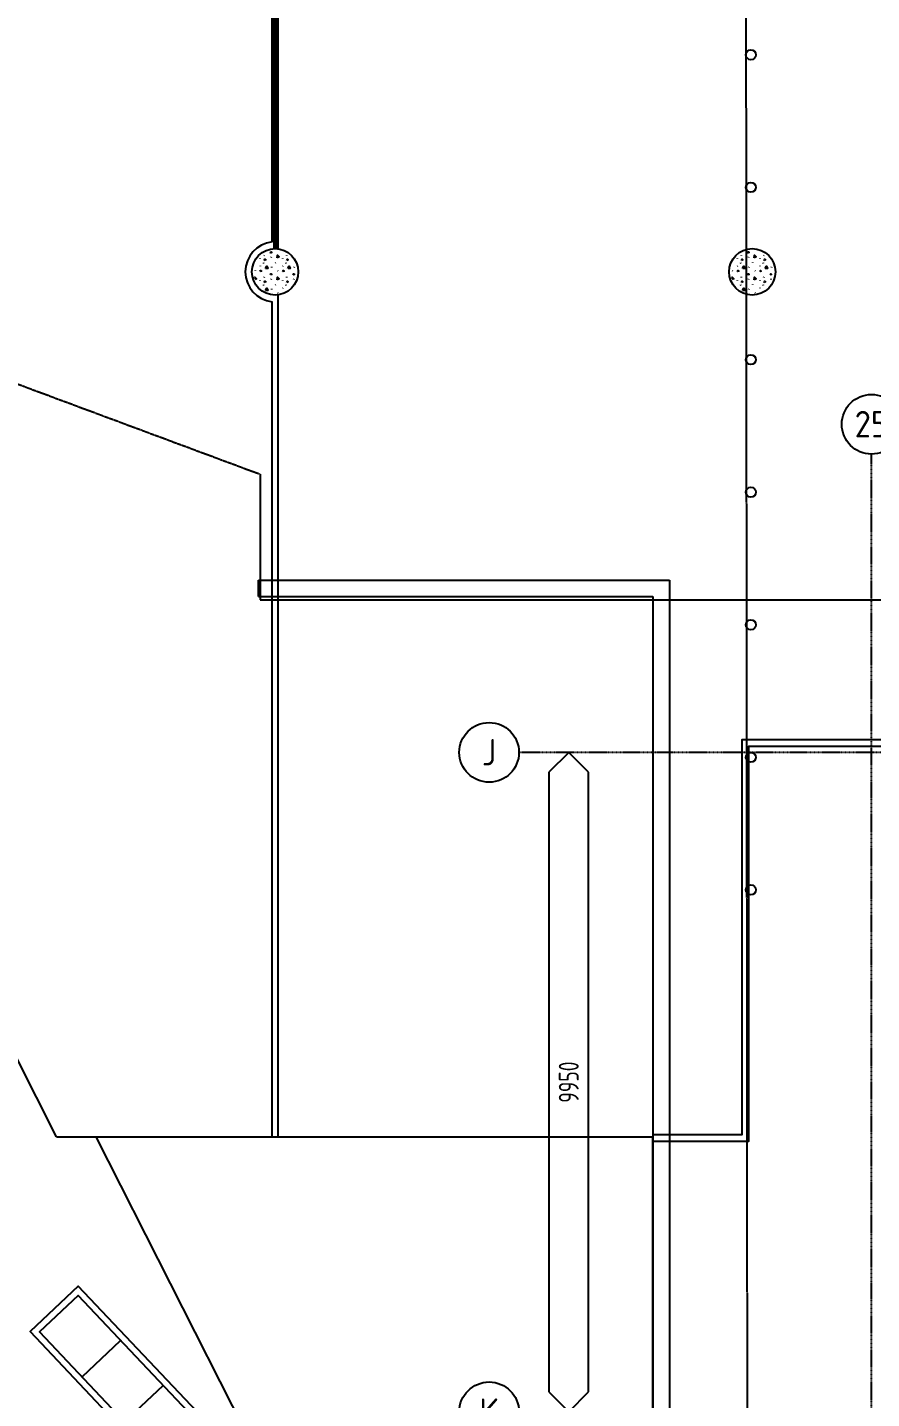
# Model space of a CAD drawing. Header units: millimetres. Extents: x -45258 to 103756, y -3540 to 105026.
# Drawn here: x -12963 to -227, y 17043 to 37731 of the extents above; entities that cross this region are included whole.
import ezdxf
from ezdxf.enums import TextEntityAlignment as Align

# ---------------------------------------------------------------- set-up
doc = ezdxf.new("R2010")
doc.units = ezdxf.units.MM
doc.header["$LTSCALE"] = 0.4
for name, pattern in [('BLD-80-FL-2$0$CENTER', [50.8, 31.75, -6.35, 6.35, -6.35]), ('BLD-80-FL-2$0$DASHEDX2', [38.1, 25.4, -12.7]), ('BLD-80-FL-2$0$HIDDEN', [0.375, 0.25, -0.125])]:
    doc.linetypes.add(name, pattern=pattern)
for name, color, linetype in [('BLD-80-FL-2$0$FL-EXST-8CO', 8, 'Continuous'), ('BLD-80-FL-2$0$FU-FIXD-8CO-EXST', 8, 'Continuous'), ('BLD-80-FL-2$0$ST-EXST-7CO', 7, 'Continuous'), ('BLD-80-FL-2$0$ST-GRID-9CE', 9, 'BLD-80-FL-2$0$CENTER'), ('BLD-80-FL-2$0$TX-GRID-2CO-100', 2, 'Continuous'), ('BLD-80-FL-2$0$TX-MISC-7CO-100', 7, 'Continuous'), ('BLD-80-FL-2$0$WA-HTCH-8CO-EXST', 8, 'Continuous'), ('BLD-80-FL-2$0$WA-MASN-3CO-EXST', 3, 'Continuous'), ('BLD-80-FL-2$0$WA-MASN-6DA2-EXST', 6, 'BLD-80-FL-2$0$DASHEDX2'), ('XREF', 8, 'Continuous')]:
    doc.layers.add(name, color=color, linetype=linetype)
doc.styles.add('BLD-80-FL-2$0$Isocp2', font='isocp2.shx')
doc.styles.add('BLD-80-FL-2$0$STANDARD', font='isocp2.shx', dxfattribs={"width": 0.8})
doc.dimstyles.new('BLD-80-FL-2$0$GRID-DIMS-100', dxfattribs={"dimtxt": 300, "dimasz": 100, "dimexe": 3, "dimexo": 1, "dimgap": 0.5, "dimtad": 0, "dimdec": 1, "dimdsep": 46, "dimtxsty": 'BLD-80-FL-2$0$STANDARD', "dimblk": 'BLD-80-FL-2$0$GRID-DIMS', "dimcen": 2.5, "dimdle": 3, "dimse1": 1, "dimse2": 1, "dimsd1": 1, "dimsd2": 1, "dimclrd": 255, "dimclre": 8, "dimclrt": 2, "dimadec": 0, "dimazin": 0, "dimtfac": 1, "dimtdec": 1, "dimtmove": 2, "dimatfit": 3, "dimldrblk": 'BLD-80-FL-2$0$_None', "dimfxl": 3, "dimtolj": 1, "dimtzin": 0, "dimarcsym": 0})

# ---------------------------------------------------------------- blocks, each defined once
blk = doc.blocks.new('*D58')
at = {"layer": 'Defpoints', "color": 0, "transparency": 16777216}
for p in [(-4569, 27250), (-4569, 27250), (-4569, 17300)]:
    blk.add_point(p, dxfattribs=at)
at = {"layer": 'BLD-80-FL-2$0$TX-MISC-7CO-100', "color": 2, "transparency": 16777216, "insert": (-4569, 22275), "char_height": 300, "attachment_point": 5, "rotation": 90, "style": 'BLD-80-FL-2$0$STANDARD'}
blk.add_mtext('\\A1;9950', dxfattribs=at)
blk = doc.blocks.new('BLD-80-FL-2$0$_None')
blk = doc.blocks.new('BLD-80-FL-2$0$GRID-DIMS')
for p in [(-3, 3), (-3, -3)]:
    blk.add_line(p, (0, 0))
blk = doc.blocks.new('BLD-80-FL-2$0$GRID')
blk.add_circle((0, 0), 4.5)
at = {"style": 'BLD-80-FL-2$0$Isocp2'}
blk.add_attdef('AA', text='', height=4, dxfattribs=at).set_placement((0, 0.02), align=Align.MIDDLE)
blk = doc.blocks.new('BLD-80-FL-2', base_point=(226.58, 457.44))
at = {"layer": 'BLD-80-FL-2$0$FL-EXST-8CO'}
for p, q in [((-8955.02, 21450), (-8955.03, 34150.89)), ((-9045.02, 21450), (-9045.03, 34049.21)), ((-12300.01, 21449.99), (-15212.44, 27193.31)), ((-12300.01, 21449.99), (-3300.04, 21450)), ((-8350.59, 14842.47), (-11700.48, 21449.99)), ((-3300.01, 17200), (-3300.01, 21450)), ((-11912.67, 17828.74), (-11331.02, 18378.01)), ((-11272.09, 17150.4), (-10690.45, 17699.66))]:
    blk.add_line(p, q, dxfattribs=at)
for points in [[(-8955.03, 34849.11), (-8955.03, 41175), (-9045.03, 41175)], [(-8985.03, 34849.11), (-8985.03, 41145), (-9045.03, 41145)], [(-9015.03, 34850), (-9015.03, 41105), (-9045.03, 41105)], [(-9045.03, 34950.79), (-9045.03, 41075), (-9045.03, 41075)], [(-3300.04, 21385), (-1850.01, 21385), (-1850.02, 27344.98), (12299.98, 27344.99)], [(-3300.01, 21485), (-1950.01, 21485), (-1950.02, 27444.98), (13724.98, 27444.99)]]:
    blk.add_lwpolyline(points, dxfattribs=at)
for points in [[(-9908.5, 17017.27), (-11968.24, 19198.44), (-12695.3, 18511.86), (-10635.56, 16330.69)], [(-10049.87, 17021.32), (-11972.29, 19057.08), (-12553.93, 18507.81), (-10631.51, 16472.06)]]:
    blk.add_lwpolyline(points, close=True, dxfattribs=at)
blk.add_arc((-8995.03, 34500), 453.55, 96.329583, 263.670516, dxfattribs=at)
at = {"layer": 'BLD-80-FL-2$0$FU-FIXD-8CO-EXST'}
for centre in [(-1820.59, 37775), (-1820.59, 35775), (-1820.59, 33175), (-1820.59, 31175), (-1820.59, 29175), (-1820.58, 27175), (-1820.58, 25175)]:
    blk.add_circle(centre, 75, dxfattribs=at)
at = {"layer": 'BLD-80-FL-2$0$ST-EXST-7CO', "linetype": 'BLD-80-FL-2$0$HIDDEN', "ltscale": 100}
blk.add_line((-1900.37, 43749.98), (-1870.27, 8089.98), dxfattribs=at)
blk.add_lwpolyline([(4539.96, 53975.04), (-34700.04, 53975.01), (-34700.04, 48273.34), (-26500.03, 45225.17), (-26500.03, 43999.94), (-27650.03, 44000.01), (-27650.03, 38300), (-9225.02, 31447.18), (-9225.02, 29550), (13749.98, 29550.02)], dxfattribs=at)
at = {"layer": 'BLD-80-FL-2$0$ST-GRID-9CE'}
for p, q in [((0, -2523.99), (-0.02, 31749.98)), ((84082.76, 27250), (-5320.19, 27250))]:
    blk.add_line(p, q, dxfattribs=at)
at = {"layer": 'BLD-80-FL-2$0$TX-MISC-7CO-100'}
for p, q in [((-4569.45, 27250), (-4869.45, 26950)), ((-4269.45, 26950), (-4569.45, 27250)), ((-4869.45, 26950), (-4869.45, 17600)), ((-4269.45, 17600), (-4269.45, 26950)), ((-4869.45, 17600), (-4569.45, 17300)), ((-4569.45, 17300), (-4269.45, 17600))]:
    blk.add_line(p, q, dxfattribs=at)
at = {"layer": 'BLD-80-FL-2$0$WA-HTCH-8CO-EXST'}
for p, q in [((-9228.12, 34700.94), (-9227.41, 34694.55)), ((-9221.55, 34583.71), (-9218.71, 34590.11)), ((-9179.63, 34636.38), (-9176.79, 34632.11)), ((-9176.79, 34634.76), (-9173.95, 34630.49)), ((-9164.71, 34747.91), (-9161.87, 34754.3)), ((-9056.73, 34718.78), (-9053.88, 34725.18)), ((-9049.62, 34567.38), (-9046.78, 34573.77)), ((-8992.08, 34636.38), (-8989.24, 34642.77)), ((-8887.82, 34700.94), (-8887.11, 34694.55)), ((-8881.25, 34583.72), (-8878.41, 34590.11)), ((-8839.33, 34636.38), (-8836.49, 34632.11)), ((-8836.49, 34634.76), (-8833.65, 34630.49)), ((-8824.41, 34747.91), (-8821.57, 34754.31)), ((-8709.32, 34567.38), (-8706.48, 34573.77)), ((-2028.12, 34700.94), (-2027.41, 34694.55)), ((-2021.55, 34583.71), (-2018.71, 34590.11)), ((-1979.63, 34636.38), (-1976.79, 34632.11)), ((-1976.79, 34634.76), (-1973.95, 34630.49)), ((-1964.71, 34747.91), (-1961.87, 34754.3)), ((-1856.73, 34718.78), (-1853.88, 34725.18)), ((-1849.62, 34567.38), (-1846.78, 34573.77)), ((-1792.08, 34636.38), (-1789.24, 34642.77)), ((-1687.82, 34700.94), (-1687.11, 34694.55)), ((-1681.25, 34583.72), (-1678.41, 34590.11)), ((-1639.33, 34636.38), (-1636.49, 34632.11)), ((-1636.49, 34634.76), (-1633.65, 34630.49)), ((-1624.41, 34747.91), (-1621.57, 34754.31)), ((-1509.32, 34567.38), (-1506.48, 34573.77)), ((-9301.12, 34521.91), (-9298.28, 34517.65)), ((-9228.12, 34369.09), (-9227.41, 34362.69)), ((-9164.71, 34416.06), (-9161.87, 34422.45)), ((-9056.73, 34386.93), (-9053.88, 34393.33)), ((-8960.82, 34521.91), (-8957.98, 34517.65)), ((-8887.82, 34369.09), (-8887.11, 34362.7)), ((-8824.41, 34416.06), (-8821.57, 34422.45)), ((-8716.43, 34386.93), (-8713.58, 34393.33)), ((-2101.12, 34521.91), (-2098.28, 34517.65)), ((-2028.12, 34369.09), (-2027.41, 34362.69)), ((-1964.71, 34416.06), (-1961.87, 34422.45)), ((-1856.73, 34386.93), (-1853.88, 34393.33)), ((-1760.82, 34521.91), (-1757.98, 34517.65)), ((-1687.82, 34369.09), (-1687.11, 34362.7)), ((-1624.41, 34416.06), (-1621.57, 34422.45)), ((-1516.43, 34386.93), (-1513.58, 34393.33)), ((-9179.63, 34304.52), (-9176.79, 34300.26)), ((-9176.79, 34302.9), (-9173.95, 34298.64)), ((-9049.62, 34235.53), (-9046.78, 34241.92)), ((-8992.08, 34304.53), (-8989.24, 34310.92)), ((-8960.82, 34190.06), (-8957.98, 34185.8)), ((-8881.25, 34251.86), (-8878.41, 34258.26)), ((-8839.33, 34304.53), (-8836.49, 34300.26)), ((-8836.49, 34302.91), (-8833.65, 34298.64)), ((-1979.63, 34304.52), (-1976.79, 34300.26)), ((-1976.79, 34302.9), (-1973.95, 34298.64)), ((-1849.62, 34235.53), (-1846.78, 34241.92)), ((-1792.08, 34304.53), (-1789.24, 34310.92)), ((-1760.82, 34190.06), (-1757.98, 34185.8)), ((-1681.25, 34251.86), (-1678.41, 34258.26)), ((-1639.33, 34304.53), (-1636.49, 34300.26)), ((-1636.49, 34302.91), (-1633.65, 34298.64))]:
    blk.add_line(p, q, dxfattribs=at)
for points in [[(-9070.79, 34784.51), (-9062.27, 34802.27), (-9048.06, 34791.61), (-9070.79, 34784.51)], [(-1870.79, 34784.51), (-1862.27, 34802.27), (-1848.06, 34791.61), (-1870.79, 34784.51)], [(-9163.29, 34673.32), (-9154.76, 34691.08), (-9140.55, 34680.42), (-9163.29, 34673.32)], [(-9145.53, 34548.2), (-9126.35, 34584.43), (-9111.43, 34551.04), (-9144.82, 34548.2)], [(-8970.3, 34711.43), (-8964.67, 34752.04), (-8939.23, 34725.77), (-8969.63, 34711.68)], [(-8822.99, 34673.32), (-8814.46, 34691.08), (-8800.25, 34680.42), (-8822.99, 34673.32)], [(-8805.23, 34548.2), (-8786.05, 34584.43), (-8771.13, 34551.04), (-8804.52, 34548.2)], [(-1963.29, 34673.32), (-1954.76, 34691.08), (-1940.55, 34680.42), (-1963.29, 34673.32)], [(-1945.53, 34548.2), (-1926.35, 34584.43), (-1911.43, 34551.04), (-1944.82, 34548.2)], [(-1770.3, 34711.43), (-1764.67, 34752.04), (-1739.23, 34725.77), (-1769.63, 34711.68)], [(-1622.99, 34673.32), (-1614.46, 34691.08), (-1600.25, 34680.42), (-1622.99, 34673.32)], [(-1605.23, 34548.2), (-1586.05, 34584.43), (-1571.13, 34551.04), (-1604.52, 34548.2)], [(-9307.99, 34398.39), (-9304.97, 34420.18), (-9279.53, 34393.91), (-9301.93, 34383.53)], [(-9226.53, 34503.44), (-9218, 34521.2), (-9203.79, 34510.54), (-9226.53, 34503.44)], [(-9163.29, 34341.46), (-9154.76, 34359.23), (-9140.55, 34348.57), (-9163.29, 34341.46)], [(-9070.79, 34452.66), (-9062.27, 34470.42), (-9048.06, 34459.76), (-9070.79, 34452.66)], [(-8970.3, 34379.58), (-8964.67, 34420.19), (-8939.23, 34393.91), (-8969.63, 34379.82)], [(-8886.23, 34503.44), (-8877.7, 34521.2), (-8863.49, 34510.54), (-8886.23, 34503.44)], [(-8822.99, 34341.47), (-8814.46, 34359.23), (-8800.25, 34348.57), (-8822.99, 34341.47)], [(-8730.49, 34452.66), (-8721.97, 34470.42), (-8707.76, 34459.76), (-8730.49, 34452.66)], [(-2107.99, 34398.39), (-2104.97, 34420.18), (-2079.53, 34393.91), (-2101.93, 34383.53)], [(-2026.53, 34503.44), (-2018, 34521.2), (-2003.79, 34510.54), (-2026.53, 34503.44)], [(-1963.29, 34341.46), (-1954.76, 34359.23), (-1940.55, 34348.57), (-1963.29, 34341.46)], [(-1870.79, 34452.66), (-1862.27, 34470.42), (-1848.06, 34459.76), (-1870.79, 34452.66)], [(-1770.3, 34379.58), (-1764.67, 34420.19), (-1739.23, 34393.91), (-1769.63, 34379.82)], [(-1686.23, 34503.44), (-1677.7, 34521.2), (-1663.49, 34510.54), (-1686.23, 34503.44)], [(-1622.99, 34341.47), (-1614.46, 34359.23), (-1600.25, 34348.57), (-1622.99, 34341.47)], [(-1530.49, 34452.66), (-1521.97, 34470.42), (-1507.76, 34459.76), (-1530.49, 34452.66)], [(-9145.53, 34216.34), (-9126.35, 34252.57), (-9111.43, 34219.19), (-9144.82, 34216.34)], [(-1945.53, 34216.34), (-1926.35, 34252.57), (-1911.43, 34219.19), (-1944.82, 34216.34)]]:
    blk.add_lwpolyline(points, dxfattribs=at)
at = {"layer": 'BLD-80-FL-2$0$WA-MASN-3CO-EXST'}
for centre in [(-9000.03, 34500), (-1800.03, 34500)]:
    blk.add_circle(centre, 350, dxfattribs=at)
at = {"layer": 'BLD-80-FL-2$0$WA-MASN-6DA2-EXST'}
blk.add_line((-9250.02, 29600), (-9250.02, 29850), dxfattribs=at)
at = {"layer": 'BLD-80-FL-2$0$WA-MASN-6DA2-EXST', "ltscale": 0.5}
for points in [[(-9250.02, 29850), (-3050.02, 29850), (-3050, 6859.98), (1050.01, 6859.99), (1048.51, 2068.54), (9350, 1227.5), (9350, -1450.04), (20699.98, -1449.13)], [(-9250.02, 29600), (-3300.02, 29600), (-3300, 6609.98), (799.93, 6609.99), (798.44, 1842.6), (9100, 1001.55), (9100, -1700.06), (20700, -1699.13)]]:
    blk.add_lwpolyline(points, dxfattribs=at)
at = {"layer": 'BLD-80-FL-2$0$TX-GRID-2CO-100'}
ref = blk.add_blockref('BLD-80-FL-2$0$GRID', (0, 32200), dxfattribs=dict(at, xscale=100, yscale=100, zscale=100))
ref.add_attrib('AA', '25', dxfattribs={"layer": '0', "height": 400, "style": 'BLD-80-FL-2$0$Isocp2'}).set_placement((-1.69, 32201.93), align=Align.MIDDLE)
at = {"layer": 'BLD-80-FL-2$0$TX-GRID-2CO-100', "xscale": 100, "yscale": 100, "zscale": 100}
for p, values in [((-5770.17, 27250.06), {'AA': 'J'}), ((-5770.18, 17300.12), {'AA': 'K'})]:
    blk.add_blockref('BLD-80-FL-2$0$GRID', p, dxfattribs=at).add_auto_attribs(values)
at = {"layer": 'BLD-80-FL-2$0$TX-MISC-7CO-100'}
dim = blk.add_linear_dim(base=(-4569.45, 27250), p1=(-4569.45, 17300), p2=(-4569.45, 27250), angle=90, dimstyle='BLD-80-FL-2$0$GRID-DIMS-100', dxfattribs=at)
dim.commit()
dim.dimension.update_dxf_attribs({"geometry": '*D58', "text_midpoint": (-4569.45, 22275)})

msp = doc.modelspace()

# ---------------------------------------------------------------- block references
at = {"layer": 'XREF'}
msp.add_blockref('BLD-80-FL-2', (0, 0), dxfattribs=at)

doc.saveas('drawing.dxf')
